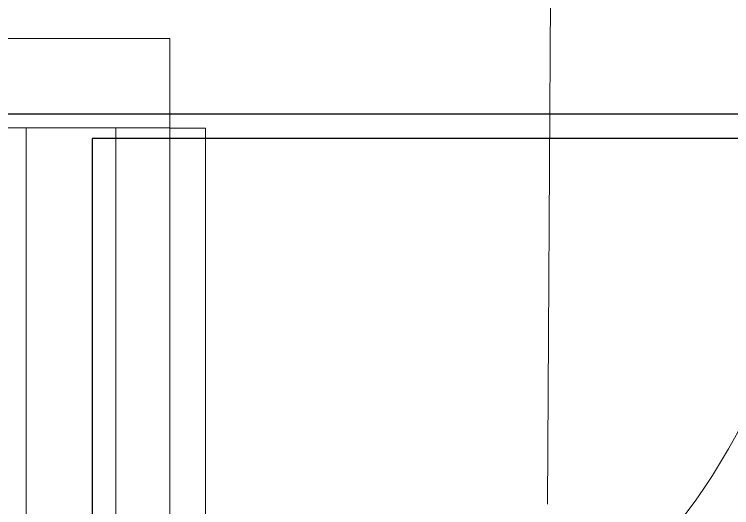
# Model space of a CAD drawing. Header units: inches. Extents: x 0 to 46333, y 12439 to 30520.
# Drawn here: x 18110 to 19112, y 16841 to 17530 of the extents above; entities that cross this region are included whole.
import ezdxf

# ---------------------------------------------------------------- set-up
doc = ezdxf.new("R2010")
doc.units = ezdxf.units.IN
doc.header["$MEASUREMENT"] = 0
doc.layers.add('DLX_FL1_CONT', color=7, linetype='Continuous', true_color=0x969696)
for name, color, linetype, lineweight in [('DOOR', 2, 'Continuous', 0), ('WALL', 7, 'Continuous', 0), ('WIRING', 3, 'Continuous', 0)]:
    doc.layers.add(name, color=color, linetype=linetype, lineweight=lineweight)
doc.layers.add('v.p', color=7, linetype='Continuous')

# ---------------------------------------------------------------- blocks, each defined once
blk = doc.blocks.new('first floor civil')
at = {"layer": 'DOOR', "color": 9}
blk.add_lwpolyline([(601042.1, 123266.2), (601092.1, 123266.2), (601092.1, 122366.2), (601042.1, 122366.2)], close=True, dxfattribs=at)
blk.add_arc((601042.1, 123266.2), 900, 270, 0, dxfattribs=at)
at = {"layer": 'WALL', "color": 9}
for p, q in [((601042.2, 123391.8), (600734.2, 123391.6)), ((601042.1, 123267.3), (601042.2, 123391.8)), ((601041.6, 123266.8), (600734.1, 123266.6)), ((600841.6, 123267.3), (600841.9, 121517.5)), ((600966.9, 123267.4), (600966.9, 121516.9))]:
    blk.add_line(p, q, dxfattribs=at)
blk.add_arc((601041.6, 123267.3), 0.5, 270.0355, 359.9521, dxfattribs=at)

msp = doc.modelspace()

# ---------------------------------------------------------------- linework, layer by layer
at = {"layer": 'DLX_FL1_CONT'}
for points in [[(15736.6, 17391.4, 0), (19495.4, 17391.4, 0)], [(19495.4, 17356.6, 0), (18218.8, 17356.6, 0)], [(18218.8, 17356.6, 0), (18218.8, 15637.8, 0)]]:
    msp.add_polyline3d(points, dxfattribs=at)
at = {"layer": 'WIRING'}
msp.add_line((18855, 16845.8), (18859.8, 17659.4), dxfattribs=at)

# ---------------------------------------------------------------- block references
at = {"layer": 'v.p', "color": 1, "linetype": 'Continuous'}
msp.add_blockref('first floor civil', (-582715.1, -105895.1), dxfattribs=at)

doc.saveas('drawing.dxf')
